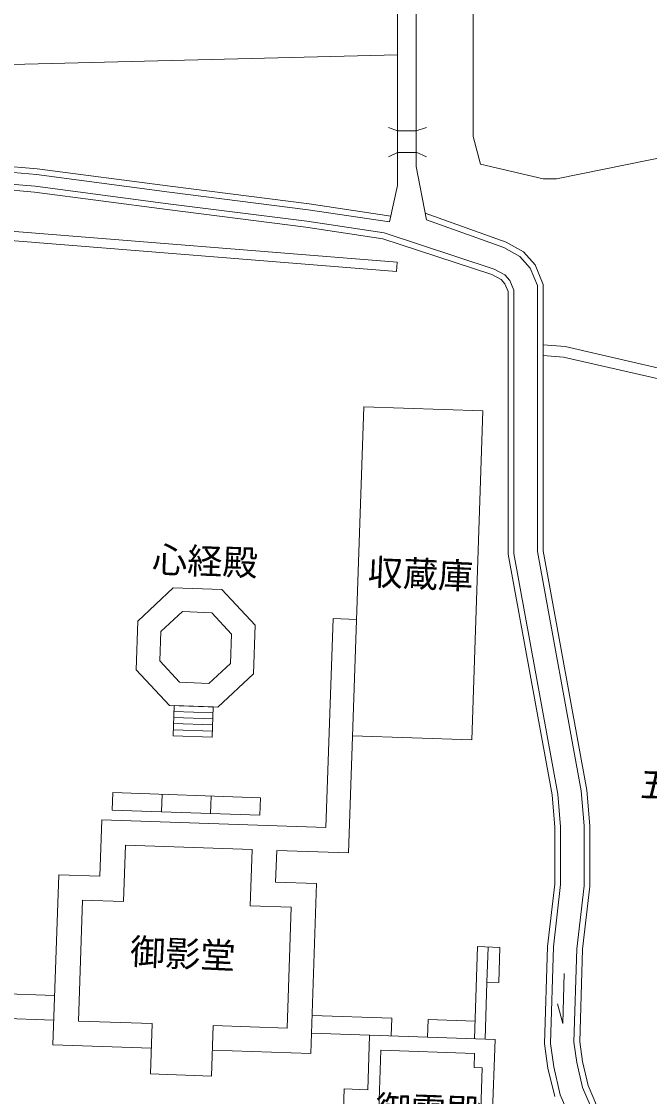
# Model space of a CAD drawing. Units: millimetres, scale not verified. Extents: x 12376 to 409389, y 16384 to 280842.
# Drawn here: x 144832 to 198376, y 143414 to 235022 of the extents above; entities that cross this region are included whole.
import ezdxf
from ezdxf.enums import TextEntityAlignment as Align

# ---------------------------------------------------------------- set-up
doc = ezdxf.new("R2010")
doc.units = ezdxf.units.MM
doc.header["$LTSCALE"] = 1000
doc.linetypes.add('DASHED', pattern=[7.5, 6, -1.5])
doc.layers.add('1-0', color=3, linetype='Continuous', lineweight=13)
doc.layers.add('1-1', color=3, linetype='Continuous', lineweight=13)
doc.styles.add('ＭＳ ゴシック', font='')
doc.styles.get('ＭＳ ゴシック').set_extended_font_data('MS Gothic')

msp = doc.modelspace()

# ---------------------------------------------------------------- linework, layer by layer
at = {"layer": '1-0'}
for p, q in [((176884, 255959), (176884, 225706)), ((178484, 255959), (178484, 225715)), ((183338, 255827), (183338, 225217)), ((183338, 225215), (183961, 222851)), ((176884, 223849), (176884, 221050)), ((178484, 223849), (178484, 222667)), ((190433, 221606), (202630, 224095)), ((178484, 222667), (179355, 218121)), ((183961, 222851), (189313, 221606)), ((189313, 221606), (190433, 221606)), ((186157, 216214), (179247, 218691)), ((179355, 218121), (185952, 215756)), ((175630, 216513), (184932, 213465)), ((175746, 217001), (185131, 213926)), ((186157, 216214), (187639, 215406)), ((185952, 215756), (187321, 215009)), ((187639, 215406), (188623, 214281)), ((187321, 215009), (188192, 214014)), ((184932, 213465), (185733, 213028)), ((186051, 213424), (185131, 213926)), ((188192, 214014), (188815, 212520)), ((188623, 214281), (189315, 212620)), ((185733, 213028), (186042, 212675)), ((186042, 212675), (186315, 212020)), ((186472, 212943), (186051, 213424)), ((186815, 212120), (186472, 212943)), ((189315, 212620), (189315, 189912)), ((186315, 212020), (186315, 189640)), ((186815, 189686), (186815, 212120)), ((188815, 212520), (188815, 189867)), ((189313, 207469), (191194, 207313)), ((191194, 207313), (203745, 204426)), ((191055, 206421), (189306, 206567)), ((203502, 203558), (191055, 206421)), ((186315, 189640), (190068, 169125)), ((190564, 169191), (186815, 189686)), ((188815, 189867), (192549, 169455)), ((189315, 189912), (193045, 169521)), ((193045, 169521), (193298, 166488)), ((190068, 169125), (190298, 166364)), ((190798, 166384), (190564, 169191)), ((192549, 169455), (192798, 166468)), ((190298, 166364), (190298, 161509)), ((190798, 161480), (190798, 166384)), ((192798, 166468), (192798, 161364)), ((193298, 166488), (193298, 161335)), ((190298, 161509), (189680, 156196)), ((190179, 156159), (190798, 161480)), ((192798, 161364), (192175, 156012)), ((193298, 161335), (192674, 155976)), ((189680, 156196), (189421, 147908)), ((189922, 147936), (190179, 156159)), ((192175, 156012), (191926, 148047)), ((192674, 155976), (192428, 148074)), ((191109, 153910), (190976, 149644)), ((190976, 149644), (190545, 151303)), ((189421, 147908), (189716, 145840)), ((190208, 145933), (189922, 147936)), ((191926, 148047), (192175, 146304)), ((192428, 148074), (192667, 146397)), ((189716, 145840), (190290, 143403)), ((190766, 143560), (190208, 145933)), ((192175, 146304), (192673, 144188)), ((192667, 146397), (193150, 144345)), ((192673, 144188), (193793, 141574)), ((193150, 144345), (194267, 141739)), ((191899, 140917), (190766, 143560))]:
    msp.add_line(p, q, dxfattribs=at)
at = {"layer": '1-0', "linetype": 'DASHED'}
msp.add_line((176884, 225706), (176884, 223849), dxfattribs=at)
at = {"layer": '1-1'}
for p, q in [((142140, 231314), (176883, 232189)), ((176125, 225991), (176884, 225713)), ((178484, 225713), (176884, 225713)), ((178484, 225695), (179362, 225991)), ((176884, 223846), (176125, 223494)), ((178484, 223846), (176884, 223846)), ((178484, 223878), (179362, 223494)), ((146107, 221978), (137499, 222726)), ((138340, 223155), (146162, 222475)), ((145998, 220984), (137410, 221730)), ((157455, 220481), (146107, 221978)), ((157519, 220977), (146162, 222475)), ((145944, 220486), (137367, 221232)), ((157325, 219490), (145998, 220984)), ((169355, 219482), (157519, 220977)), ((176205, 217943), (176884, 221050)), ((157261, 218994), (145944, 220486)), ((169287, 218987), (157455, 220481)), ((169081, 217501), (157261, 218994)), ((169149, 217996), (157325, 219490)), ((176205, 217943), (169287, 218987)), ((169355, 219482), (176313, 218432)), ((176866, 214511), (136415, 217747)), ((175630, 216513), (169081, 217501)), ((175746, 217001), (169149, 217996)), ((176802, 213714), (136351, 216950)), ((176866, 214511), (176802, 213714)), ((172719, 164171), (174013, 202189)), ((184167, 201844), (174013, 202189)), ((183214, 173811), (184167, 201844)), ((170791, 166338), (171397, 184142)), ((171397, 184142), (173397, 184074)), ((157761, 174155), (157849, 176736)), ((161163, 176107), (157832, 176220)), ((161181, 176623), (157849, 176736)), ((161181, 176623), (161093, 174042)), ((161128, 175074), (157797, 175188)), ((161145, 175590), (157814, 175704)), ((161093, 174042), (157761, 174155)), ((161111, 174558), (157779, 174671)), ((173059, 174156), (183214, 173811)), ((152565, 167809), (152616, 169308)), ((165208, 168879), (152616, 169308)), ((156813, 169165), (156762, 167666)), ((161011, 169022), (160960, 167523)), ((165208, 168879), (165157, 167380)), ((152565, 167809), (165157, 167380)), ((151507, 162191), (151671, 166989)), ((151671, 166989), (170791, 166338)), ((153535, 160021), (153698, 164819)), ((164492, 164451), (153698, 164819)), ((164492, 164451), (164329, 159654)), ((166591, 164380), (166499, 161681)), ((166591, 164380), (172719, 164171)), ((147516, 147819), (148009, 162311)), ((151507, 162191), (148009, 162311)), ((166499, 161681), (169997, 161562)), ((169503, 147071), (169997, 161562)), ((149686, 149846), (150037, 160140)), ((150037, 160140), (153535, 160021)), ((164329, 159654), (167826, 159535)), ((167476, 149241), (167826, 159535)), ((183723, 156185), (183456, 148338)), ((183723, 156185), (185622, 156120)), ((185622, 156120), (185520, 153122)), ((184520, 153156), (184355, 148307)), ((185520, 153122), (184520, 153156)), ((139883, 152281), (147659, 152016)), ((176411, 150078), (169622, 150310)), ((142010, 150108), (147588, 149918)), ((149686, 149846), (155983, 149632)), ((155983, 149632), (155836, 145335)), ((161180, 149455), (161033, 145158)), ((167476, 149241), (161180, 149455)), ((176411, 150078), (176360, 148579)), ((179509, 149972), (179458, 148474)), ((179509, 149972), (183507, 149835)), ((185205, 148276), (169571, 148811)), ((174353, 143995), (174510, 148626)), ((147516, 147819), (155911, 147533)), ((185205, 148276), (184779, 135783)), ((169503, 147071), (161108, 147356)), ((175127, 137364), (175468, 147359)), ((183463, 147085), (175468, 147359)), ((183422, 145886), (183463, 147085)), ((184122, 145862), (183422, 145886)), ((183846, 137766), (184122, 145862)), ((161033, 145158), (155836, 145335)), ((172245, 140865), (172354, 144063)), ((172354, 144063), (174353, 143995))]:
    msp.add_line(p, q, dxfattribs=at)
at = {"layer": '1-1', "linetype": 'DASHED'}
msp.add_line((178484, 223878), (178484, 225713), dxfattribs=at)
at = {"layer": '1-1', "color": 2}
for p, q in [((157778, 186750), (154747, 183919)), ((161923, 186609), (157778, 186750)), ((164754, 183579), (161923, 186609)), ((158555, 184736), (156722, 183044)), ((161048, 184635), (158555, 184736)), ((162739, 182801), (161048, 184635)), ((154747, 183919), (154606, 179774)), ((164613, 179434), (164754, 183579)), ((156722, 183044), (156621, 180552)), ((162639, 180309), (162739, 182801)), ((156621, 180552), (158312, 178718)), ((154606, 179774), (157437, 176744)), ((160805, 178618), (162639, 180309)), ((158312, 178718), (160805, 178618)), ((161582, 176603), (164613, 179434)), ((157437, 176744), (161582, 176603))]:
    msp.add_line(p, q, dxfattribs=at)
at = {"layer": '1-1', "color": 2, "linetype": 'DASHED'}
msp.add_line((184622, 156154), (184520, 153156), dxfattribs=at)

# ---------------------------------------------------------------- texts
at = {"layer": '1-0', "style": 'ＭＳ ゴシック'}
msp.add_text('五社明神', height=2199, rotation=358.301, dxfattribs=at).set_placement((197531, 168268), align=Align.BOTTOM_LEFT)
at = {"layer": '1-1', "style": 'ＭＳ ゴシック'}
for s, rotation, p in [('心経殿', 358.05, (155918, 187433)), ('収蔵庫', 357.546, (174291, 186376)), ('御影堂', 357.274, (154011, 154037)), ('御霊殿', 357.997, (174956, 140650))]:
    msp.add_text(s, height=2199, rotation=rotation, dxfattribs=at).set_placement(p, align=Align.BOTTOM_LEFT)

doc.saveas('drawing.dxf')
